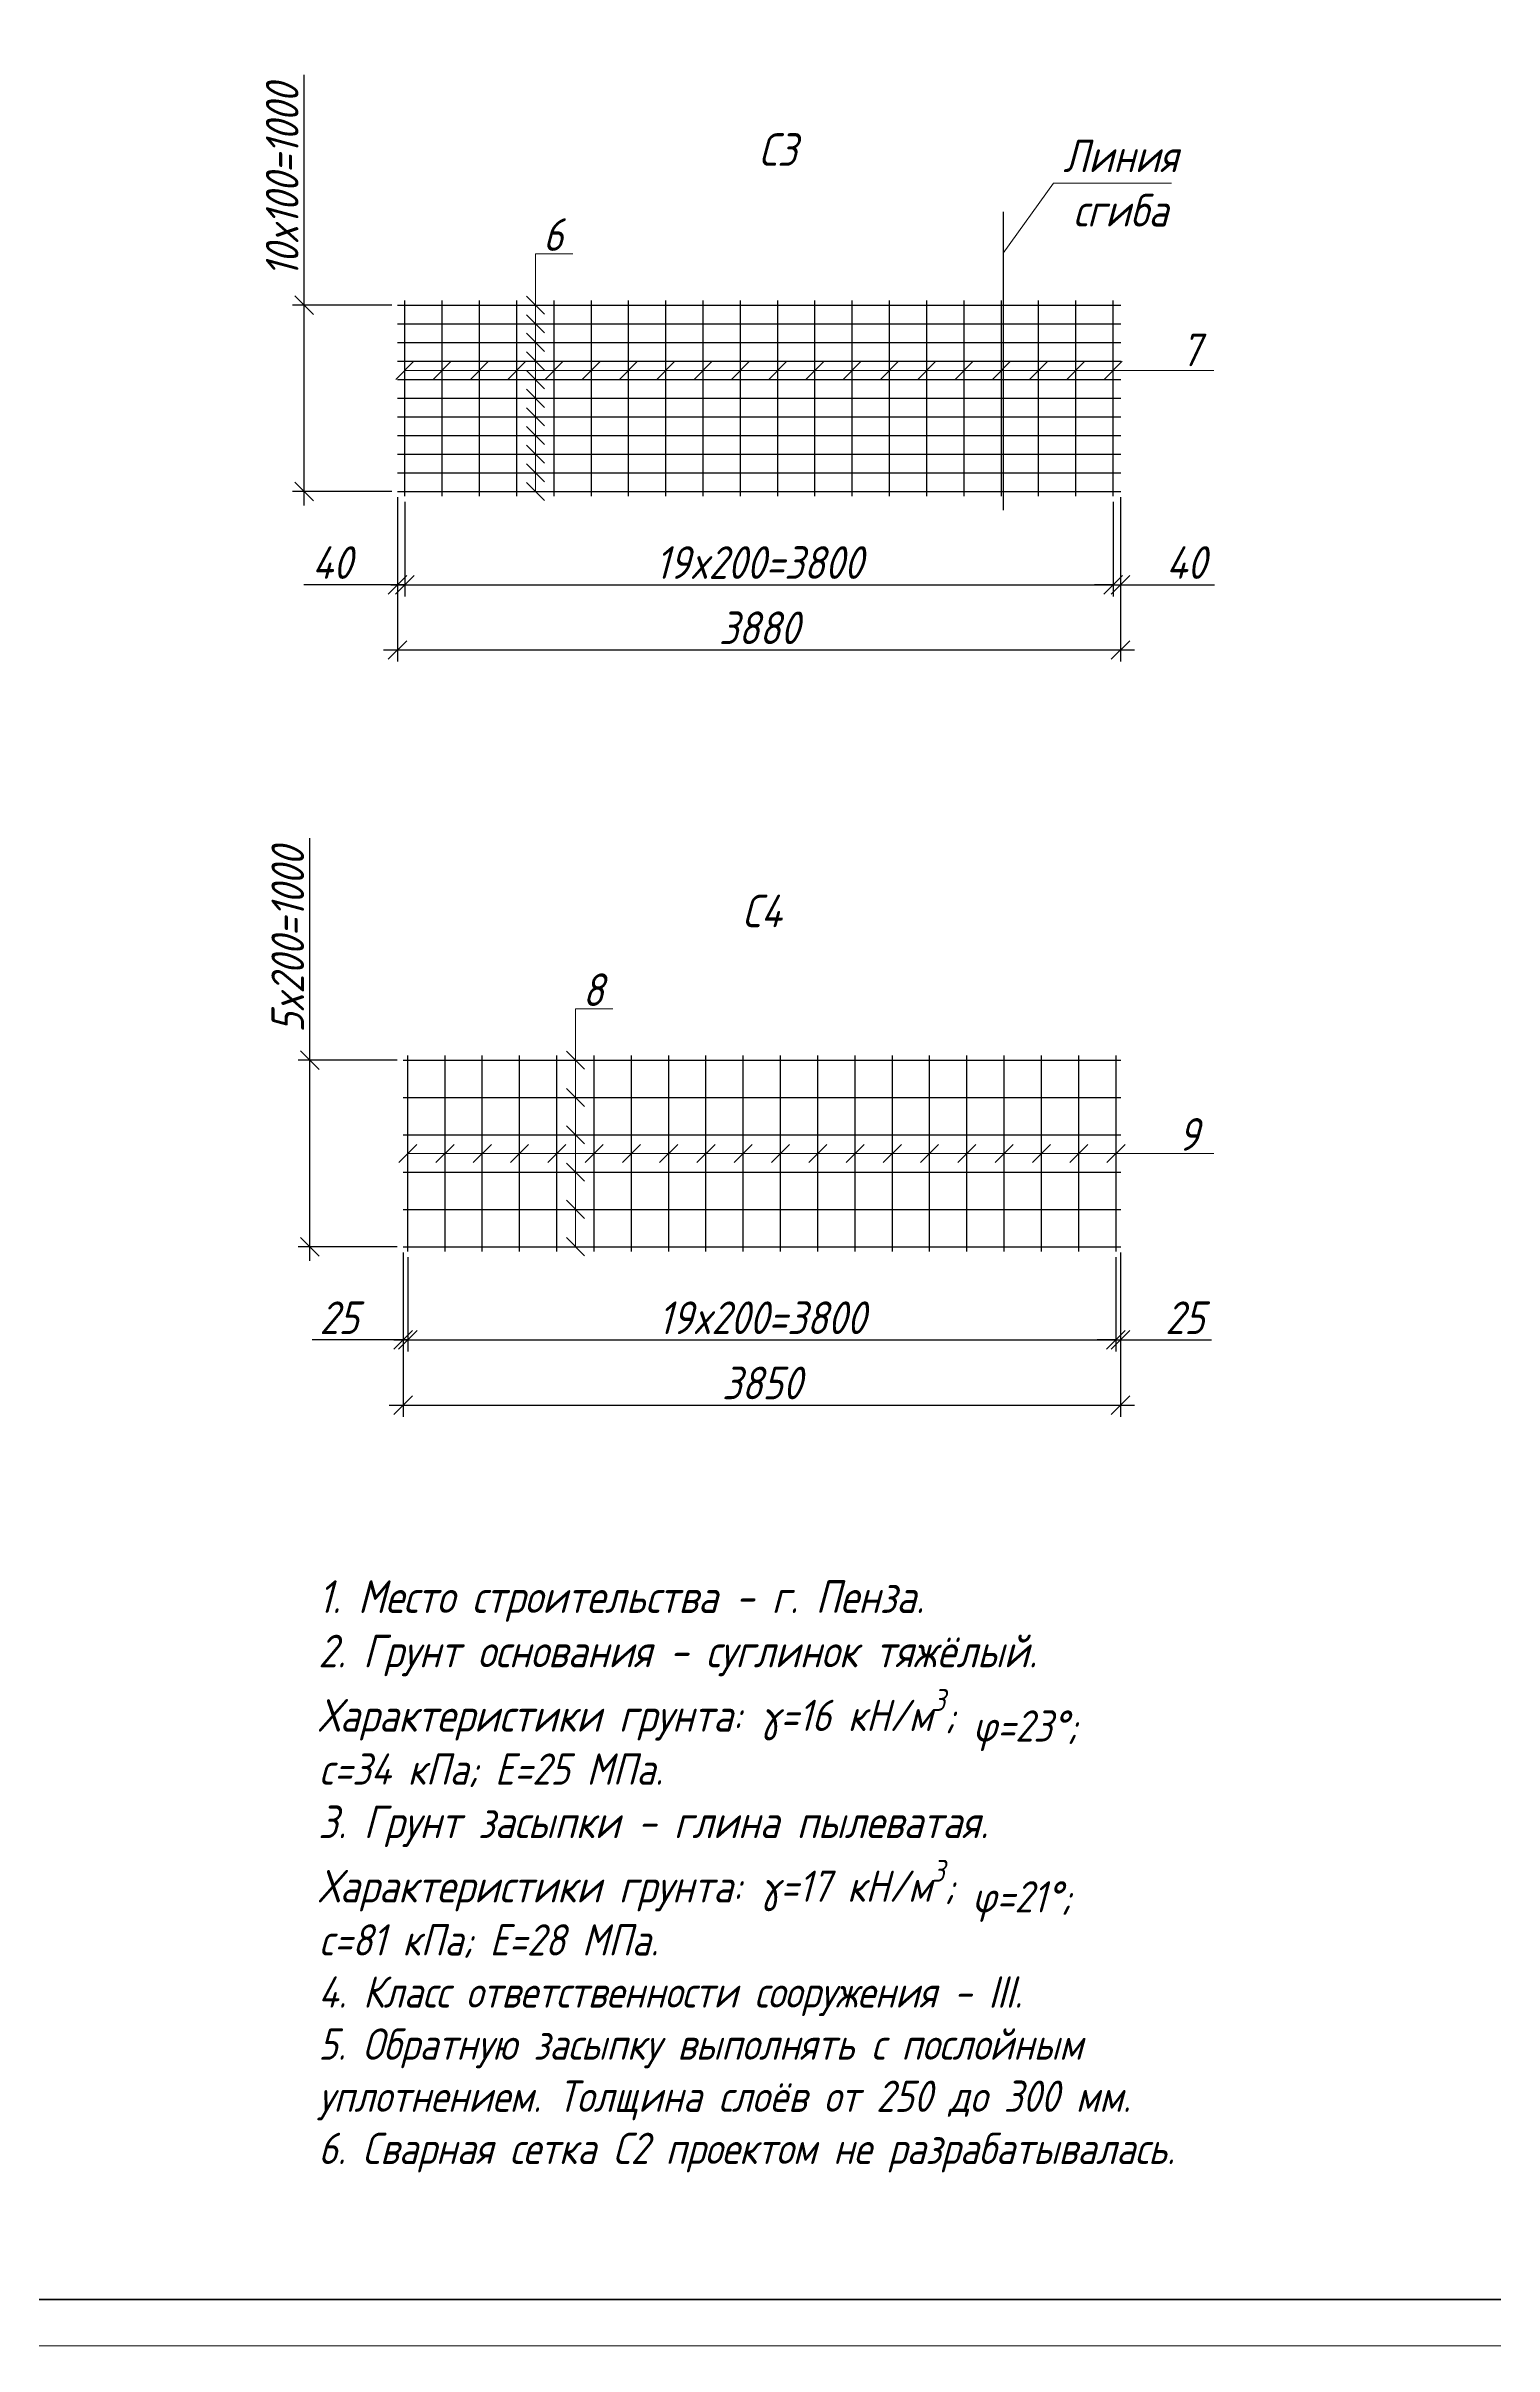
# Model space of a CAD drawing. Header units: millimetres. Extents: x -1004 to 900128, y -352756 to 107728.
# Drawn here: x 339815 to 355353, y -82638 to -57962 of the extents above; entities that cross this region are included whole.
import ezdxf

# ---------------------------------------------------------------- set-up
doc = ezdxf.new("R2010")
doc.units = ezdxf.units.MM
doc.linetypes.add('ACAD_ISO02W100', pattern=[15, 12, -3])
for name, color, linetype, lineweight in [('basic', 95, 'Continuous', 30), ('frame', 173, 'Continuous', 40), ('hatch', 117, 'ACAD_ISO02W100', 25), ('size', 45, 'Continuous', 20), ('text', 13, 'Continuous', 20), ('thin', 153, 'Continuous', 18)]:
    doc.layers.add(name, color=color, linetype=linetype, lineweight=lineweight)
doc.styles.add('Structures', font='isocpeur.ttf', dxfattribs={"width": 0.85, "oblique": 15})
doc.dimstyles.new('structures 3.5 50', dxfattribs={"dimtxt": 3.5, "dimasz": 2, "dimexe": 1.25, "dimexo": 0.625, "dimtad": 1, "dimlfac": 0.5, "dimtxsty": 'Structures', "dimblk": 'OBLIQUE', "dimcen": 2.5, "dimdle": 1.5, "dimadec": 0, "dimazin": 0, "dimtfac": 1, "dimtmove": 0, "dimatfit": 3, "dimfxl": 1, "dimarcsym": 0})

# ---------------------------------------------------------------- blocks, each defined once
blk = doc.blocks.new('_Oblique')
at = {"color": 0, "linetype": 'ByBlock', "lineweight": -2}
blk.add_line((-0.5, -0.5), (0.5, 0.5), dxfattribs=at)
blk = doc.blocks.new('*D580')
at = {"layer": 'Defpoints', "color": 0, "transparency": 16777216}
for p in [(343586, -62742), (343666, -62792), (343586, -63742)]:
    blk.add_point(p, dxfattribs=at)
at = {"layer": 'size', "color": 0, "lineweight": -2, "transparency": 16777216}
for p, q in [((343586, -62804), (343586, -63867)), ((343666, -62854), (343666, -63867)), ((343586, -63742), (342581, -63742)), ((343666, -63742), (343586, -63742)), ((343666, -63742), (343866, -63742))]:
    blk.add_line(p, q, dxfattribs=at)
at = {"layer": 'size', "color": 0, "lineweight": -2, "transparency": 16777216, "xscale": 200, "yscale": 200, "zscale": 200}
blk.add_blockref('_Oblique', (343586, -63742), dxfattribs=at)
at = {"layer": 'size', "color": 0, "lineweight": -2, "transparency": 16777216, "xscale": 200, "yscale": 200, "zscale": 200, "rotation": 180}
blk.add_blockref('_Oblique', (343666, -63742), dxfattribs=at)
at = {"layer": 'size', "color": 0, "transparency": 16777216, "insert": (342884, -63504), "char_height": 350, "attachment_point": 5, "style": 'Structures'}
blk.add_mtext('40', dxfattribs=at)
blk = doc.blocks.new('*D581')
at = {"layer": 'Defpoints', "color": 0, "transparency": 16777216}
for p in [(351266, -62792), (351346, -62742), (351346, -63742)]:
    blk.add_point(p, dxfattribs=at)
at = {"layer": 'size', "color": 0, "lineweight": -2, "transparency": 16777216}
for p, q in [((351266, -62854), (351266, -63867)), ((351346, -62804), (351346, -63867)), ((351266, -63742), (351066, -63742)), ((351266, -63742), (351346, -63742)), ((351346, -63742), (352352, -63742))]:
    blk.add_line(p, q, dxfattribs=at)
at = {"layer": 'size', "color": 0, "lineweight": -2, "transparency": 16777216, "xscale": 200, "yscale": 200, "zscale": 200}
blk.add_blockref('_Oblique', (351266, -63742), dxfattribs=at)
at = {"layer": 'size', "color": 0, "lineweight": -2, "transparency": 16777216, "xscale": 200, "yscale": 200, "zscale": 200, "rotation": 180}
blk.add_blockref('_Oblique', (351346, -63742), dxfattribs=at)
at = {"layer": 'size', "color": 0, "transparency": 16777216, "insert": (352049, -63504), "char_height": 350, "attachment_point": 5, "style": 'Structures'}
blk.add_mtext('40', dxfattribs=at)
blk = doc.blocks.new('*D582')
at = {"layer": 'Defpoints', "color": 0, "transparency": 16777216}
for p in [(343666, -62792), (351266, -62792), (351266, -63742)]:
    blk.add_point(p, dxfattribs=at)
at = {"layer": 'size', "color": 0, "lineweight": -2, "transparency": 16777216}
for p, q in [((343666, -62854), (343666, -63867)), ((351266, -62854), (351266, -63867)), ((343516, -63742), (351416, -63742))]:
    blk.add_line(p, q, dxfattribs=at)
at = {"layer": 'size', "color": 0, "lineweight": -2, "transparency": 16777216, "xscale": 200, "yscale": 200, "zscale": 200, "rotation": 180}
blk.add_blockref('_Oblique', (343666, -63742), dxfattribs=at)
at = {"layer": 'size', "color": 0, "lineweight": -2, "transparency": 16777216, "xscale": 200, "yscale": 200, "zscale": 200}
blk.add_blockref('_Oblique', (351266, -63742), dxfattribs=at)
at = {"layer": 'size', "color": 0, "transparency": 16777216, "insert": (347466, -63504), "char_height": 350, "attachment_point": 5, "style": 'Structures'}
blk.add_mtext('19x200=3800', dxfattribs=at)
blk = doc.blocks.new('*D583')
at = {"layer": 'Defpoints', "color": 0, "transparency": 16777216}
for p in [(343586, -62742), (351346, -62742), (351346, -64442)]:
    blk.add_point(p, dxfattribs=at)
at = {"layer": 'size', "color": 0, "lineweight": -2, "transparency": 16777216}
for p, q in [((343586, -62804), (343586, -64567)), ((351346, -62804), (351346, -64567)), ((343436, -64442), (351496, -64442))]:
    blk.add_line(p, q, dxfattribs=at)
at = {"layer": 'size', "color": 0, "lineweight": -2, "transparency": 16777216, "xscale": 200, "yscale": 200, "zscale": 200, "rotation": 180}
blk.add_blockref('_Oblique', (343586, -64442), dxfattribs=at)
at = {"layer": 'size', "color": 0, "lineweight": -2, "transparency": 16777216, "xscale": 200, "yscale": 200, "zscale": 200}
blk.add_blockref('_Oblique', (351346, -64442), dxfattribs=at)
at = {"layer": 'size', "color": 0, "transparency": 16777216, "insert": (347466, -64204), "char_height": 350, "attachment_point": 5, "style": 'Structures'}
blk.add_mtext('3880', dxfattribs=at)
blk = doc.blocks.new('*D584')
at = {"layer": 'Defpoints', "color": 0, "transparency": 16777216}
for p in [(342586, -60742), (343586, -60742), (343586, -62742)]:
    blk.add_point(p, dxfattribs=at)
at = {"layer": 'size', "color": 0, "lineweight": -2, "transparency": 16777216}
for p, q in [((342586, -60742), (342586, -58270)), ((343524, -60742), (342461, -60742)), ((342586, -62892), (342586, -60742)), ((343524, -62742), (342461, -62742))]:
    blk.add_line(p, q, dxfattribs=at)
at = {"layer": 'size', "color": 0, "lineweight": -2, "transparency": 16777216, "xscale": 200, "yscale": 200, "zscale": 200}
for p, rotation in [((342586, -60742), 90), ((342586, -62742), 270)]:
    blk.add_blockref('_Oblique', p, dxfattribs=dict(at, rotation=rotation))
at = {"layer": 'size', "color": 0, "transparency": 16777216, "insert": (342349, -59406), "char_height": 350, "attachment_point": 5, "rotation": 90, "style": 'Structures'}
blk.add_mtext('10x100=1000', dxfattribs=at)
blk = doc.blocks.new('*U529')
at = {"layer": 'thin'}
blk.add_line((-97, -97), (97, 97), dxfattribs=at)
blk = doc.blocks.new('*U530')
at = {"layer": 'thin', "color": 0, "linetype": 'ByBlock', "lineweight": -2, "transparency": 16777216}
for p in [(0, 0), (400, 0), (800, 0), (1200, 0), (1600, 0), (2000, 0), (2400, 0), (2800, 0), (3200, 0), (3600, 0), (4000, 0), (4400, 0), (4800, 0), (5200, 0), (5600, 0), (6000, 0), (6400, 0), (6800, 0), (7200, 0), (7600, 0)]:
    blk.add_blockref('*U529', p, dxfattribs=at)
blk = doc.blocks.new('*D585')
at = {"layer": 'Defpoints', "color": 0, "transparency": 16777216}
for p in [(342646, -68844), (343646, -68844), (343646, -70844)]:
    blk.add_point(p, dxfattribs=at)
at = {"layer": 'size', "color": 0, "lineweight": -2, "transparency": 16777216}
for p, q in [((342646, -68844), (342646, -66461)), ((343584, -68844), (342521, -68844)), ((342646, -70994), (342646, -68844)), ((343584, -70844), (342521, -70844))]:
    blk.add_line(p, q, dxfattribs=at)
at = {"layer": 'size', "color": 0, "lineweight": -2, "transparency": 16777216, "xscale": 200, "yscale": 200, "zscale": 200}
for p, rotation in [((342646, -68844), 90), ((342646, -70844), 270)]:
    blk.add_blockref('_Oblique', p, dxfattribs=dict(at, rotation=rotation))
at = {"layer": 'size', "color": 0, "transparency": 16777216, "insert": (342409, -67553), "char_height": 350, "attachment_point": 5, "rotation": 90, "style": 'Structures'}
blk.add_mtext('5x200=1000', dxfattribs=at)
blk = doc.blocks.new('*D586')
at = {"layer": 'Defpoints', "color": 0, "transparency": 16777216}
for p in [(343646, -70844), (343696, -70894), (343646, -71844)]:
    blk.add_point(p, dxfattribs=at)
at = {"layer": 'size', "color": 0, "lineweight": -2, "transparency": 16777216}
for p, q in [((343646, -70906), (343646, -71969)), ((343696, -70956), (343696, -71969)), ((343646, -71844), (342671, -71844)), ((343696, -71844), (343646, -71844)), ((343696, -71844), (343896, -71844))]:
    blk.add_line(p, q, dxfattribs=at)
at = {"layer": 'size', "color": 0, "lineweight": -2, "transparency": 16777216, "xscale": 200, "yscale": 200, "zscale": 200}
blk.add_blockref('_Oblique', (343646, -71844), dxfattribs=at)
at = {"layer": 'size', "color": 0, "lineweight": -2, "transparency": 16777216, "xscale": 200, "yscale": 200, "zscale": 200, "rotation": 180}
blk.add_blockref('_Oblique', (343696, -71844), dxfattribs=at)
at = {"layer": 'size', "color": 0, "transparency": 16777216, "insert": (342959, -71606), "char_height": 350, "attachment_point": 5, "style": 'Structures'}
blk.add_mtext('25', dxfattribs=at)
blk = doc.blocks.new('*D587')
at = {"layer": 'Defpoints', "color": 0, "transparency": 16777216}
for p in [(343696, -70894), (351296, -70894), (351296, -71844)]:
    blk.add_point(p, dxfattribs=at)
at = {"layer": 'size', "color": 0, "lineweight": -2, "transparency": 16777216}
for p, q in [((343696, -70956), (343696, -71969)), ((351296, -70956), (351296, -71969)), ((343546, -71844), (351446, -71844))]:
    blk.add_line(p, q, dxfattribs=at)
at = {"layer": 'size', "color": 0, "lineweight": -2, "transparency": 16777216, "xscale": 200, "yscale": 200, "zscale": 200, "rotation": 180}
blk.add_blockref('_Oblique', (343696, -71844), dxfattribs=at)
at = {"layer": 'size', "color": 0, "lineweight": -2, "transparency": 16777216, "xscale": 200, "yscale": 200, "zscale": 200}
blk.add_blockref('_Oblique', (351296, -71844), dxfattribs=at)
at = {"layer": 'size', "color": 0, "transparency": 16777216, "insert": (347496, -71606), "char_height": 350, "attachment_point": 5, "style": 'Structures'}
blk.add_mtext('19x200=3800', dxfattribs=at)
blk = doc.blocks.new('*D588')
at = {"layer": 'Defpoints', "color": 0, "transparency": 16777216}
for p in [(351296, -70894), (351346, -70844), (351346, -71844)]:
    blk.add_point(p, dxfattribs=at)
at = {"layer": 'size', "color": 0, "lineweight": -2, "transparency": 16777216}
for p, q in [((351296, -70956), (351296, -71969)), ((351346, -70906), (351346, -71969)), ((351296, -71844), (351096, -71844)), ((351296, -71844), (351346, -71844)), ((351346, -71844), (352322, -71844))]:
    blk.add_line(p, q, dxfattribs=at)
at = {"layer": 'size', "color": 0, "lineweight": -2, "transparency": 16777216, "xscale": 200, "yscale": 200, "zscale": 200}
blk.add_blockref('_Oblique', (351296, -71844), dxfattribs=at)
at = {"layer": 'size', "color": 0, "lineweight": -2, "transparency": 16777216, "xscale": 200, "yscale": 200, "zscale": 200, "rotation": 180}
blk.add_blockref('_Oblique', (351346, -71844), dxfattribs=at)
at = {"layer": 'size', "color": 0, "transparency": 16777216, "insert": (352034, -71606), "char_height": 350, "attachment_point": 5, "style": 'Structures'}
blk.add_mtext('25', dxfattribs=at)
blk = doc.blocks.new('*D589')
at = {"layer": 'Defpoints', "color": 0, "transparency": 16777216}
for p in [(343646, -70844), (351346, -70844), (351346, -72544)]:
    blk.add_point(p, dxfattribs=at)
at = {"layer": 'size', "color": 0, "lineweight": -2, "transparency": 16777216}
for p, q in [((343646, -70906), (343646, -72669)), ((351346, -70906), (351346, -72669)), ((343496, -72544), (351496, -72544))]:
    blk.add_line(p, q, dxfattribs=at)
at = {"layer": 'size', "color": 0, "lineweight": -2, "transparency": 16777216, "xscale": 200, "yscale": 200, "zscale": 200, "rotation": 180}
blk.add_blockref('_Oblique', (343646, -72544), dxfattribs=at)
at = {"layer": 'size', "color": 0, "lineweight": -2, "transparency": 16777216, "xscale": 200, "yscale": 200, "zscale": 200}
blk.add_blockref('_Oblique', (351346, -72544), dxfattribs=at)
at = {"layer": 'size', "color": 0, "transparency": 16777216, "insert": (347496, -72306), "char_height": 350, "attachment_point": 5, "style": 'Structures'}
blk.add_mtext('3850', dxfattribs=at)
blk = doc.blocks.new('*U531')
at = {"layer": 'thin'}
blk.add_line((-97, -97), (97, 97), dxfattribs=at)
blk = doc.blocks.new('*U532')
at = {"layer": 'thin', "color": 0, "linetype": 'ByBlock', "lineweight": -2, "transparency": 16777216}
for p in [(0, 0), (400, 0), (800, 0), (1200, 0), (1600, 0), (2000, 0), (2400, 0), (2800, 0), (3200, 0), (3600, 0), (4000, 0), (4400, 0), (4800, 0), (5200, 0), (5600, 0), (6000, 0), (6400, 0), (6800, 0), (7200, 0), (7600, 0)]:
    blk.add_blockref('*U531', p, dxfattribs=at)

msp = doc.modelspace()

# ---------------------------------------------------------------- linework, layer by layer
at = {"layer": 'basic'}
for p, q in [((343666.461, -62791.586), (343666.461, -60691.586)), ((344066.461, -62791.586), (344066.461, -60691.586)), ((344466.461, -62791.586), (344466.461, -60691.586)), ((344866.461, -62791.586), (344866.461, -60691.586)), ((345266.461, -62791.586), (345266.461, -60691.586)), ((345666.461, -62791.586), (345666.461, -60691.586)), ((346066.461, -62791.586), (346066.461, -60691.586)), ((346466.461, -62791.586), (346466.461, -60691.586)), ((346866.461, -62791.586), (346866.461, -60691.586)), ((347266.461, -62791.586), (347266.461, -60691.586)), ((347666.461, -62791.586), (347666.461, -60691.586)), ((348066.461, -62791.586), (348066.461, -60691.586)), ((348466.461, -62791.586), (348466.461, -60691.586)), ((348866.461, -62791.586), (348866.461, -60691.586)), ((349266.461, -62791.586), (349266.461, -60691.586)), ((349666.461, -62791.586), (349666.461, -60691.586)), ((350066.461, -62791.586), (350066.461, -60691.586)), ((350466.461, -62791.586), (350466.461, -60691.586)), ((350866.461, -62791.586), (350866.461, -60691.586)), ((351266.461, -62791.586), (351266.461, -60691.586)), ((343586.461, -60741.586), (351346.461, -60741.586)), ((343586.461, -60941.586), (351346.461, -60941.586)), ((343586.461, -61141.586), (351346.461, -61141.586)), ((343586.461, -61341.586), (351346.461, -61341.586)), ((343586.461, -61541.586), (351346.461, -61541.586)), ((343586.461, -61741.586), (351346.461, -61741.586)), ((343586.461, -61941.586), (351346.461, -61941.586)), ((343586.461, -62141.586), (351346.461, -62141.586)), ((343586.461, -62341.586), (351346.461, -62341.586)), ((343586.461, -62541.586), (351346.461, -62541.586)), ((343586.461, -62741.586), (351346.461, -62741.586)), ((343646.461, -68843.671), (351346.461, -68843.671)), ((343696.461, -70893.671), (343696.461, -68793.671)), ((344096.461, -70893.671), (344096.461, -68793.671)), ((344496.461, -70893.671), (344496.461, -68793.671)), ((344896.461, -70893.671), (344896.461, -68793.671)), ((345296.461, -70893.671), (345296.461, -68793.671)), ((345696.461, -70893.671), (345696.461, -68793.671)), ((346096.461, -70893.671), (346096.461, -68793.671)), ((346496.461, -70893.671), (346496.461, -68793.671)), ((346896.461, -70893.671), (346896.461, -68793.671)), ((347296.461, -70893.671), (347296.461, -68793.671)), ((347696.461, -70893.671), (347696.461, -68793.671)), ((348096.461, -70893.671), (348096.461, -68793.671)), ((348496.461, -70893.671), (348496.461, -68793.671)), ((348896.461, -70893.671), (348896.461, -68793.671)), ((349296.461, -70893.671), (349296.461, -68793.671)), ((349696.461, -70893.671), (349696.461, -68793.671)), ((350096.461, -70893.671), (350096.461, -68793.671)), ((350496.461, -70893.671), (350496.461, -68793.671)), ((350896.461, -70893.671), (350896.461, -68793.671)), ((351296.461, -70893.671), (351296.461, -68793.671)), ((343646.461, -69243.671), (351346.461, -69243.671)), ((343646.461, -69643.671), (351346.461, -69643.671)), ((343646.461, -70043.671), (351346.461, -70043.671)), ((343646.461, -70443.671), (351346.461, -70443.671)), ((343646.461, -70843.671), (351346.461, -70843.671))]:
    msp.add_line(p, q, dxfattribs=at)
at = {"layer": 'frame'}
msp.add_line((375083.024, -82138.018), (318183.024, -82138.018), dxfattribs=at)
at = {"layer": 'hatch', "ltscale": 0.3}
msp.add_line((350086.461, -59741.586), (350086.461, -62941.586), dxfattribs=at)
at = {"layer": 'thin'}
for p, q in [((350086.461, -60183.992), (350626.252, -59432.143)), ((350626.252, -59432.143), (351890.736, -59432.143)), ((345066.461, -62741.586), (345066.461, -60191.586)), ((345466.461, -60191.586), (345066.461, -60191.586)), ((345163.688, -60838.813), (344969.234, -60644.358)), ((345163.688, -61038.813), (344969.234, -60844.358)), ((345163.688, -61238.813), (344969.234, -61044.358)), ((343666.461, -61441.586), (352346.461, -61441.586)), ((345163.688, -61438.813), (344969.234, -61244.358)), ((345163.688, -61638.813), (344969.234, -61444.358)), ((345163.688, -61838.813), (344969.234, -61644.358)), ((345163.688, -62038.813), (344969.234, -61844.358)), ((345163.688, -62238.813), (344969.234, -62044.358)), ((345163.688, -62438.813), (344969.234, -62244.358)), ((345163.688, -62638.813), (344969.234, -62444.358)), ((345163.688, -62838.813), (344969.234, -62644.358)), ((345496.461, -70843.671), (345496.461, -68293.671)), ((345896.461, -68293.671), (345496.461, -68293.671)), ((345593.688, -68940.898), (345399.234, -68746.444)), ((345593.688, -69340.898), (345399.234, -69146.444)), ((345593.688, -69740.898), (345399.234, -69546.444)), ((343696.461, -69843.671), (352346.461, -69843.671)), ((345593.688, -70140.898), (345399.234, -69946.444)), ((345593.688, -70540.898), (345399.234, -70346.444)), ((345593.688, -70940.898), (345399.234, -70746.444)), ((375583.024, -82638.018), (316183.024, -82638.018))]:
    msp.add_line(p, q, dxfattribs=at)

# ---------------------------------------------------------------- block references
for name, p in [('*U530', (343666.461, -61441.586)), ('*U532', (343696.461, -69843.671))]:
    msp.add_blockref(name, p, dxfattribs=at)

# ---------------------------------------------------------------- texts
at = {"layer": 'text', "char_height": 350, "style": 'Structures'}
for s, insert, width, attachment_point in [('С3', (347666.461, -59073.089), 793.67855, 5), ('Линия \\Pсгиба', (351345.102, -59432.143), 1343.47738, 5), ('6', (345254.986, -59984.872), 350, 5), ('7', (352099.001, -61222.551), 793.67855, 5), ('С4', (347496.461, -67242.103), 793.67855, 5), ('8', (345684.986, -68086.957), 350, 5), ('9', (352072.823, -69638.938), 793.67855, 5), ('\\A1;1. Место строительства - г. Пенза.\\P2. Грунт основания - суглинок тяжёлый.\\PХарактеристики грунта: {\\H0.95833x;γ=16 кН/м\\H0.7x;\\S3^ ;\\H1.42857x;; \\A0;φ=23%%D; \\Pc=34 кПа; E=25 МПа.\\P}3. Грунт засыпки - глина пылеватая.\\PХарактеристики грунта: {\\H0.95833x;γ=17 кН/м\\H0.7x;\\S3^ ;\\H1.42857x;; \\A0;φ=21%%D; \\Pc=81 кПа; E=28 МПа.\\P4. Класс ответственности сооружения - III.\\P5. Обратную засыпку выполнять с послойным уплотнением. Толщина слоёв от 250 до 300 мм.\\P6. Сварная сетка С2 проектом не разрабатывалась.}', (342736.667, -77599.707), 9693.35693, 4)]:
    msp.add_mtext(s, dxfattribs=dict(at, insert=insert, width=width, attachment_point=attachment_point))

# ---------------------------------------------------------------- dimensions: what is measured, and where the dimension line sits
at = {"layer": 'size'}
for base, p1, p2, text, picture, middle in [((342586.461, -60741.586), (343586.461, -62741.586), (343586.461, -60741.586), '10x100=<>', '*D584', (342348.961, -59405.82)), ((342646.461, -68843.671), (343646.461, -70843.671), (343646.461, -68843.671), '5x200=<>', '*D585', (342408.961, -67552.53))]:
    dim = msp.add_linear_dim(base=base, p1=p1, p2=p2, angle=90, text=text, dimstyle='structures 3.5 50', dxfattribs=at)
    dim.commit()
    dim.dimension.update_dxf_attribs({"geometry": picture, "text_midpoint": middle})
for base, p1, p2, picture, middle in [((343586.461, -63741.586), (343666.461, -62791.586), (343586.461, -62741.586), '*D580', (342883.695, -63504.086)), ((351346.461, -63741.586), (351266.461, -62791.586), (351346.461, -62741.586), '*D581', (352049.227, -63504.086)), ((343646.461, -71843.671), (343696.461, -70893.671), (343646.461, -70843.671), '*D586', (342958.57, -71606.171)), ((351346.461, -71843.671), (351296.461, -70893.671), (351346.461, -70843.671), '*D588', (352034.352, -71606.171))]:
    dim = msp.add_linear_dim(base=base, p1=p1, p2=p2, dimstyle='structures 3.5 50', dxfattribs=at)
    dim.commit()
    dim.dimension.update_dxf_attribs({"geometry": picture, "text_midpoint": middle})
for base, p1, p2, text, picture, middle in [((351346.461, -64441.586), (343586.461, -62741.586), (351346.461, -62741.586), '3880', '*D583', (347466.461, -64204.086)), ((351266.461, -63741.586), (343666.461, -62791.586), (351266.461, -62791.586), '19x200=3800', '*D582', (347466.461, -63504.086)), ((351346.461, -72543.671), (343646.461, -70843.671), (351346.461, -70843.671), '3850', '*D589', (347496.461, -72306.171)), ((351296.461, -71843.671), (343696.461, -70893.671), (351296.461, -70893.671), '19x200=3800', '*D587', (347496.461, -71606.171))]:
    dim = msp.add_linear_dim(base=base, p1=p1, p2=p2, text=text, dimstyle='structures 3.5 50', dxfattribs=at)
    dim.commit()
    dim.dimension.update_dxf_attribs({"geometry": picture, "text_midpoint": middle})

doc.saveas('drawing.dxf')
